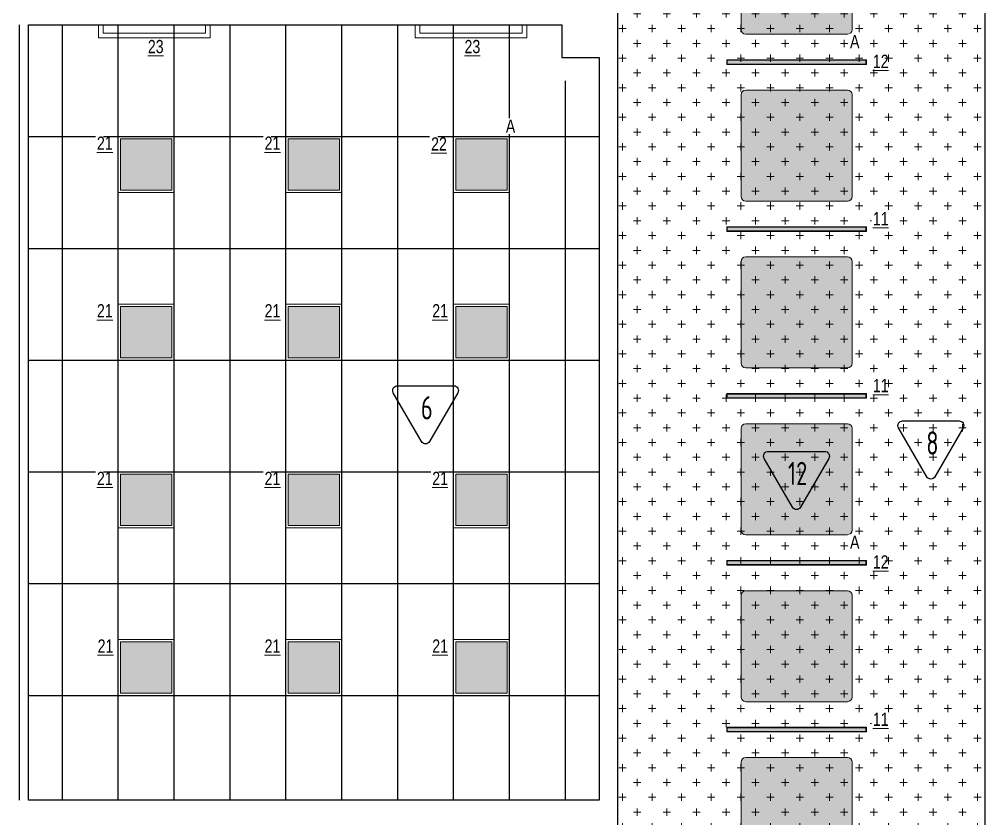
# Model space of a CAD drawing. Header units: millimetres. Extents: x -510890 to 418982, y -118257 to 141350.
# Drawn here: x -205204 to -194839, y 64616 to 73201 of the extents above; entities that cross this region are included whole.
import ezdxf

# ---------------------------------------------------------------- set-up
doc = ezdxf.new("R2010")
doc.units = ezdxf.units.MM
for name, color, linetype, lineweight in [('_ЭОМ_ОБЩ_Освещение_текст тип светильника', 172, 'Continuous', 50), ('_ЭОМ_светильник А', 1, 'Continuous', 35), ('_ЭОМ_светильник Р', 4, 'Continuous', 35), ('АР_Потолки_Штриховка', 252, 'Continuous', 0)]:
    doc.layers.add(name, color=color, linetype=linetype, lineweight=lineweight)
doc.layers.add('X-ref Light', color=250, linetype='Continuous')
for name, color, linetype, lineweight, true_color in [('АР_Потолок_RAL 095 85 40', 7, 'Continuous', 5, 0xddc87a), ('АР_Потолок_RAL 100 70 20', 7, 'Continuous', 5, 0xb3ac85), ('АР_Потолок_Покраска', 7, 'Continuous', 5, 0x007399), ('АР_Потолок_Текстура дерево', 7, 'Continuous', 5, 0xe7bf8e)]:
    doc.layers.add(name, color=color, linetype=linetype, lineweight=lineweight, true_color=true_color)
doc.layers.get('X-ref Light').off()
doc.styles.add('ISOCPEUR', font='isocpeur.ttf', dxfattribs={"height": 799.9999999999999})
doc.styles.add('ГОСТ', font='cad.shx', dxfattribs={"width": 0.8})

# ---------------------------------------------------------------- blocks, each defined once
blk = doc.blocks.new('RVE-SLIM-PRIME-595')
at = {"color": 0, "linetype": 'ByBlock', "lineweight": -2, "ltscale": 40}
for points in [[(300, -300), (-300, -300), (-300, 300), (300, 300)], [(275, -275), (-275, -275), (-275, 275), (275, 275)]]:
    blk.add_lwpolyline(points, close=True, dxfattribs=at)
blk = doc.blocks.new('Кососвет')
at = {"color": 0, "linetype": 'ByBlock', "lineweight": -2, "ltscale": 40}
for points in [[(-600, 26.38208023784682), (600, 26.38208023784682), (600, -111.2262301087801)], [(-600, 26.38208023784682), (-600, -111.2262301087801)], [(-550, -23.61791976216773), (550, -23.61791976216773)], [(-550, -111.2262301087801), (-550, -23.61791976216773)], [(600, -111.2262301087801), (550, -111.2262301087801), (550, -23.61791976216773)], [(-600, -111.2262301087801), (-550, -111.2262301087801)]]:
    blk.add_lwpolyline(points, dxfattribs=at)
blk = doc.blocks.new('RVE-PLS5070-1500-P')
at = {"color": 0, "linetype": 'ByBlock', "lineweight": -2, "ltscale": 40}
for points in [[(750, -25), (-750, -25), (-750, 25), (750, 25)], [(745, -20), (-745, -20), (-745, 20), (745, 20)]]:
    blk.add_lwpolyline(points, close=True, dxfattribs=at)
blk = doc.blocks.new('A$C35e846bc')
at = {"layer": 'АР_Потолки_Штриховка', "color": 18, "lineweight": 18, "ltscale": 100, "true_color": 0x000000}
for points in [[(11098.98084461025, 15976.9996983746), (12190.98084461025, 15976.9996983746, -0.414213562373095), (12240.98084461025, 15926.9996983746), (12240.98084461025, 14834.9996983746, -0.414213562373095), (12190.98084461025, 14784.9996983746), (11098.98084461025, 14784.9996983746, -0.414213562373095), (11048.98084461025, 14834.9996983746), (11048.98084461025, 15926.9996983746, -0.414213562373095)], [(11098.98084461025, 14184.9996983746), (12190.98084461025, 14184.9996983746, -0.414213562373095), (12240.98084461025, 14134.9996983746), (12240.98084461025, 13042.9996983746, -0.414213562373095), (12190.98084461025, 12992.9996983746), (11098.98084461025, 12992.9996983746, -0.414213562373095), (11048.98084461025, 13042.9996983746), (11048.98084461025, 14134.9996983746, -0.414213562373095)], [(11098.98084461025, 12392.9996983746), (12190.98084461025, 12392.9996983746, -0.414213562373095), (12240.98084461025, 12342.9996983746), (12240.98084461025, 11250.9996983746, -0.414213562373095), (12190.98084461025, 11200.9996983746), (11098.98084461025, 11200.9996983746, -0.414213562373095), (11048.98084461025, 11250.9996983746), (11048.98084461025, 12342.9996983746, -0.414213562373095)], [(11098.98084461025, 10600.9996983746), (12190.98084461025, 10600.9996983746, -0.414213562373095), (12240.98084461025, 10550.9996983746), (12240.98084461025, 9458.999698374595, -0.414213562373095), (12190.98084461025, 9408.999698374595), (11098.98084461025, 9408.999698374595, -0.414213562373095), (11048.98084461025, 9458.999698374595), (11048.98084461025, 10550.9996983746, -0.414213562373095)], [(11098.98084461025, 8808.999698374595), (12190.98084461025, 8808.999698374595, -0.414213562373095), (12240.98084461025, 8758.999698374595), (12240.98084461025, 7666.999698374595, -0.414213562373095), (12190.98084461025, 7616.999698374595), (11098.98084461025, 7616.999698374595, -0.414213562373095), (11048.98084461025, 7666.999698374595), (11048.98084461025, 8758.999698374595, -0.414213562373095)], [(11098.98084461025, 7016.999698374595), (12190.98084461025, 7016.999698374595, -0.414213562373095), (12240.98084461025, 6966.999698374595), (12240.98084461025, 5874.999698374595, -0.414213562373095), (12190.98084461025, 5824.999698374595), (11098.98084461025, 5824.999698374595, -0.414213562373095), (11048.98084461025, 5874.999698374595), (11048.98084461025, 6966.999698374595, -0.414213562373095)]]:
    blk.add_lwpolyline(points, format="xyb", close=True, dxfattribs=at)
for points in [[(12394.9808529549, 14509.99970218929), (10894.9808529549, 14509.99970218929), (10894.9808529549, 14459.99970218929), (12394.9808529549, 14459.99970218929)], [(12389.9808529549, 14504.99970218929), (10899.9808529549, 14504.99970218929), (10899.9808529549, 14464.99970218929), (12389.9808529549, 14464.99970218929)], [(4962.49505237618, 13085.00075469131), (4362.49505237618, 13085.00075469131), (4362.49505237618, 13685.00075469131), (4962.49505237618, 13685.00075469131)], [(6762.49505237618, 13085.00075469131), (6162.49505237618, 13085.00075469131), (6162.49505237618, 13685.00075469131), (6762.49505237618, 13685.00075469131)], [(8562.49505237618, 13085.00075469137), (7962.49505237618, 13085.00075469137), (7962.49505237618, 13685.00075469137), (8562.49505237618, 13685.00075469137)], [(4937.49505237618, 13110.00075469131), (4387.49505237618, 13110.00075469131), (4387.49505237618, 13660.00075469131), (4937.49505237618, 13660.00075469131)], [(6737.49505237618, 13110.00075469131), (6187.49505237618, 13110.00075469131), (6187.49505237618, 13660.00075469131), (6737.49505237618, 13660.00075469131)], [(8537.49505237618, 13110.00075469137), (7987.49505237618, 13110.00075469137), (7987.49505237618, 13660.00075469137), (8537.49505237618, 13660.00075469137)], [(12394.9808529549, 12717.99970218929), (10894.9808529549, 12717.99970218929), (10894.9808529549, 12667.99970218929), (12394.9808529549, 12667.99970218929)], [(12389.9808529549, 12712.99970218929), (10899.9808529549, 12712.99970218929), (10899.9808529549, 12672.99970218929), (12389.9808529549, 12672.99970218929)], [(4962.497526189545, 11284.99993008835), (4362.497526189545, 11284.99993008835), (4362.497526189545, 11884.99993008835), (4962.497526189545, 11884.99993008835)], [(4937.497526189545, 11309.99993008835), (4387.497526189545, 11309.99993008835), (4387.497526189545, 11859.99993008835), (4937.497526189545, 11859.99993008835)], [(6762.497526189545, 11284.99993008841), (6162.497526189545, 11284.99993008841), (6162.497526189545, 11884.99993008841), (6762.497526189545, 11884.99993008841)], [(6737.497526189545, 11309.99993008841), (6187.497526189545, 11309.99993008841), (6187.497526189545, 11859.99993008841), (6737.497526189545, 11859.99993008841)], [(8562.497526189545, 11284.99993008847), (7962.497526189545, 11284.99993008847), (7962.497526189545, 11884.99993008847), (8562.497526189545, 11884.99993008847)], [(8537.497526189545, 11309.99993008847), (7987.497526189545, 11309.99993008847), (7987.497526189545, 11859.99993008847), (8537.497526189545, 11859.99993008847)], [(12394.9808529549, 10925.99970218929), (10894.9808529549, 10925.99970218929), (10894.9808529549, 10875.99970218929), (12394.9808529549, 10875.99970218929)], [(12389.9808529549, 10920.99970218929), (10899.9808529549, 10920.99970218929), (10899.9808529549, 10880.99970218929), (12389.9808529549, 10880.99970218929)], [(4962.500000000582, 9485.000754694687), (4362.500000000582, 9485.000754694687), (4362.500000000582, 10085.00075469469), (4962.500000000582, 10085.00075469469)], [(4937.500000000582, 9510.000754694687), (4387.500000000582, 9510.000754694687), (4387.500000000582, 10060.00075469469), (4937.500000000582, 10060.00075469469)], [(6762.500000000582, 9485.000754694745), (6162.500000000582, 9485.000754694745), (6162.500000000582, 10085.00075469475), (6762.500000000582, 10085.00075469475)], [(6737.500000000582, 9510.000754694745), (6187.500000000582, 9510.000754694745), (6187.500000000582, 10060.00075469475), (6737.500000000582, 10060.00075469475)], [(8562.500000000582, 9485.000754694804), (7962.500000000582, 9485.000754694804), (7962.500000000582, 10085.0007546948), (8562.500000000582, 10085.0007546948)], [(8537.500000000582, 9510.000754694804), (7987.500000000582, 9510.000754694804), (7987.500000000582, 10060.0007546948), (8537.500000000582, 10060.0007546948)], [(12394.9808529549, 9133.999702189292), (10894.9808529549, 9133.999702189292), (10894.9808529549, 9083.999702189292), (12394.9808529549, 9083.999702189292)], [(12389.9808529549, 9128.999702189292), (10899.9808529549, 9128.999702189292), (10899.9808529549, 9088.999702189292), (12389.9808529549, 9088.999702189292)], [(4962.502473814064, 7684.999930091784), (4362.502473814064, 7684.999930091784), (4362.502473814064, 8284.999930091784), (4962.502473814064, 8284.999930091784)], [(4937.502473814064, 7709.999930091784), (4387.502473814064, 7709.999930091784), (4387.502473814064, 8259.999930091784), (4937.502473814064, 8259.999930091784)], [(6762.502473814064, 7684.999930091784), (6162.502473814064, 7684.999930091784), (6162.502473814064, 8284.999930091784), (6762.502473814064, 8284.999930091784)], [(6737.502473814064, 7709.999930091784), (6187.502473814064, 7709.999930091784), (6187.502473814064, 8259.999930091784), (6737.502473814064, 8259.999930091784)], [(8562.502473814064, 7684.999930091843), (7962.502473814064, 7684.999930091843), (7962.502473814064, 8284.999930091843), (8562.502473814064, 8284.999930091843)], [(8537.502473814064, 7709.999930091843), (7987.502473814064, 7709.999930091843), (7987.502473814064, 8259.999930091843), (8537.502473814064, 8259.999930091843)], [(12394.9808529549, 7341.999702189292), (10894.9808529549, 7341.999702189292), (10894.9808529549, 7291.999702189292), (12394.9808529549, 7291.999702189292)], [(12389.9808529549, 7336.999702189292), (10899.9808529549, 7336.999702189292), (10899.9808529549, 7296.999702189292), (12389.9808529549, 7296.999702189292)]]:
    blk.add_lwpolyline(points, close=True, dxfattribs=at)
at = {"layer": '_ЭОМ_светильник А', "color": 18, "lineweight": 18, "ltscale": 100, "true_color": 0x000000, "rotation": 180}
for p in [(11644.9808529549, 14484.99970218929), (11644.9808529549, 9108.999702189292)]:
    blk.add_blockref('RVE-PLS5070-1500-P', p, dxfattribs=at)
at = {"layer": '_ЭОМ_светильник А', "color": 18, "lineweight": 18, "ltscale": 100, "true_color": 0x000000}
blk.add_blockref('RVE-SLIM-PRIME-595', (8262.49505237618, 13385.00075469137), dxfattribs=at)
at = {"layer": '_ЭОМ_светильник Р', "color": 18, "lineweight": 18, "ltscale": 100, "true_color": 0x000000, "rotation": 180}
for name, p in [('Кососвет', (4749.901359312527, 14773.77237715088)), ('Кососвет', (8149.901359312527, 14773.77237715088)), ('RVE-PLS5070-1500-P', (11644.9808529549, 12692.99970218929)), ('RVE-PLS5070-1500-P', (11644.9808529549, 10900.99970218929)), ('RVE-PLS5070-1500-P', (11644.9808529549, 7316.999702189292))]:
    blk.add_blockref(name, p, dxfattribs=at)
at = {"layer": '_ЭОМ_светильник Р', "color": 18, "lineweight": 18, "ltscale": 100, "true_color": 0x000000}
for p in [(4662.49505237618, 13385.00075469131), (6462.49505237618, 13385.00075469131), (4662.497526189545, 11584.99993008835), (6462.497526189545, 11584.99993008841), (8262.497526189545, 11584.99993008847), (4662.500000000582, 9785.000754694804), (6462.500000000582, 9785.000754694804), (8262.500000000582, 9785.000754694804), (4662.502473814064, 7984.999930091843), (6462.502473814064, 7984.999930091843), (8262.502473814064, 7984.999930091843)]:
    blk.add_blockref('RVE-SLIM-PRIME-595', p, dxfattribs=at)
at = {"layer": '_ЭОМ_ОБЩ_Освещение_текст тип светильника', "color": 18, "lineweight": 18, "ltscale": 40, "true_color": 0x000000, "char_height": 142.1875, "width": 55.871829552576, "attachment_point": 1, "style": 'ГОСТ', "bg_fill": 3, "box_fill_scale": 1.1, "bg_fill_color": 256, "bg_fill_transparency": 0}
for s, insert in [('{\\L12}', (12463.98277784215, 14564.48960217444)), ('{\\L21}', (4133.467152687546, 13685.86642549897)), ('{\\L21}', (5933.467152687546, 13685.86642549897)), ('{\\L22}', (7721.305239579815, 13677.42208948132)), ('{\\L11}', (12463.98277784215, 12874.65256780799)), ('{\\L21}', (4133.467152687546, 11885.86642549897)), ('{\\L21}', (5933.467152687546, 11885.86642549897)), ('{\\L21}', (7733.467152687663, 11885.86642549897)), ('{\\L11}', (12463.98277784215, 11082.65256780799)), ('{\\L21}', (4133.467152687546, 10085.86642549897)), ('{\\L21}', (5933.467152687546, 10085.86642549897)), ('{\\L21}', (7733.467152687546, 10085.86642549897)), ('{\\L12}', (12463.98277784215, 9188.489602174435)), ('{\\L21}', (4140.74363071582, 8285.86642549897)), ('{\\L21}', (5933.467152687546, 8285.86642549897)), ('{\\L21}', (7733.467152687546, 8285.86642549897)), ('{\\L11}', (12463.98277784215, 7498.652567807992))]:
    blk.add_mtext(s, dxfattribs=dict(at, insert=insert))
for insert in [(4680.03978244419, 14723.47388678981), (8080.039782444306, 14723.47388678981)]:
    blk.add_mtext('{\\L23}', dxfattribs=dict(at, insert=insert))
at = {"layer": '_ЭОМ_светильник А', "color": 18, "lineweight": 18, "ltscale": 100, "true_color": 0x000000, "char_height": 142.1875, "width": 86.04374658316377, "attachment_point": 1, "style": 'ГОСТ', "bg_fill": 3, "box_fill_scale": 1.1, "bg_fill_color": 256, "bg_fill_transparency": 0}
for insert in [(12219.13406127004, 14776.98183538642), (8523.503948036581, 13868.42290627729), (12219.13406127004, 9400.981835386425)]:
    blk.add_mtext('А', dxfattribs=dict(at, insert=insert))

msp = doc.modelspace()

# ---------------------------------------------------------------- hatches: boundary and pattern name
at = {"layer": 'АР_Потолки_Штриховка', "ltscale": 100, "true_color": 0xf8f6b0}
h = msp.add_hatch(color=51, dxfattribs=at)
h.dxf.hatch_style = 1
h.paths.add_polyline_path([(-196113.8534946679, 72760.68355328213), (-197603.8534946679, 72760.68355328213), (-197603.8534946679, 72720.68355328213), (-196113.8534946679, 72720.68355328213)])
h = msp.add_hatch(color=51, dxfattribs=at)
h.dxf.hatch_style = 1
h.paths.add_polyline_path([(-204116.3392952466, 71365.6846057841), (-203566.3392952466, 71365.6846057841), (-203566.3392952466, 71915.6846057841), (-204116.3392952466, 71915.6846057841)])
h = msp.add_hatch(color=51, dxfattribs=at)
h.dxf.hatch_style = 1
h.paths.add_polyline_path([(-202316.3392952466, 71365.68460578416), (-201766.3392952466, 71365.68460578416), (-201766.3392952466, 71915.68460578416), (-202316.3392952466, 71915.68460578416)])
h = msp.add_hatch(color=51, dxfattribs=at)
h.dxf.hatch_style = 1
h.paths.add_polyline_path([(-200516.3392952466, 71365.6846057842), (-199966.3392952466, 71365.6846057842), (-199966.3392952466, 71915.6846057842), (-200516.3392952466, 71915.6846057842)])
h = msp.add_hatch(color=51, dxfattribs=at)
h.dxf.hatch_style = 1
h.paths.add_polyline_path([(-196113.8534946679, 70968.68355328213), (-197603.8534946679, 70968.68355328213), (-197603.8534946679, 70928.68355328213), (-196113.8534946679, 70928.68355328213)])
h = msp.add_hatch(color=51, dxfattribs=at)
h.dxf.hatch_style = 1
h.paths.add_polyline_path([(-204116.3368214333, 69565.68378118117), (-203566.3368214333, 69565.68378118117), (-203566.3368214333, 70115.68378118117), (-204116.3368214333, 70115.68378118117)])
h = msp.add_hatch(color=51, dxfattribs=at)
h.dxf.hatch_style = 1
h.paths.add_polyline_path([(-202316.3368214333, 69565.68378118123), (-201766.3368214333, 69565.68378118123), (-201766.3368214333, 70115.68378118123), (-202316.3368214333, 70115.68378118123)])
h = msp.add_hatch(color=51, dxfattribs=at)
h.dxf.hatch_style = 1
h.paths.add_polyline_path([(-200516.3368214333, 69565.68378118127), (-199966.3368214333, 69565.68378118127), (-199966.3368214333, 70115.68378118127), (-200516.3368214333, 70115.68378118127)])
h = msp.add_hatch(color=51, dxfattribs=at)
h.dxf.hatch_style = 1
h.paths.add_polyline_path([(-196113.8534946679, 69176.68355328213), (-197603.8534946679, 69176.68355328213), (-197603.8534946679, 69136.68355328213), (-196113.8534946679, 69136.68355328213)])
h = msp.add_hatch(color=51, dxfattribs=at)
h.dxf.hatch_style = 1
h.paths.add_polyline_path([(-204116.3343476222, 67765.68460578751), (-203566.3343476222, 67765.68460578751), (-203566.3343476222, 68315.68460578751), (-204116.3343476222, 68315.68460578751)])
h = msp.add_hatch(color=51, dxfattribs=at)
h.dxf.hatch_style = 1
h.paths.add_polyline_path([(-202316.3343476222, 67765.68460578757), (-201766.3343476222, 67765.68460578757), (-201766.3343476222, 68315.68460578757), (-202316.3343476222, 68315.68460578757)])
h = msp.add_hatch(color=51, dxfattribs=at)
h.dxf.hatch_style = 1
h.paths.add_polyline_path([(-200516.3343476222, 67765.68460578761), (-199966.3343476222, 67765.68460578761), (-199966.3343476222, 68315.68460578761), (-200516.3343476222, 68315.68460578761)])
h = msp.add_hatch(color=51, dxfattribs=at)
h.dxf.hatch_style = 1
h.paths.add_polyline_path([(-196113.8534946679, 67384.68355328213), (-197603.8534946679, 67384.68355328213), (-197603.8534946679, 67344.68355328213), (-196113.8534946679, 67344.68355328213)])
h = msp.add_hatch(color=51, dxfattribs=at)
h.dxf.hatch_style = 1
h.paths.add_polyline_path([(-204116.3318738088, 65965.68378118458), (-203566.3318738088, 65965.68378118458), (-203566.3318738088, 66515.68378118458), (-204116.3318738088, 66515.68378118458)])
h = msp.add_hatch(color=51, dxfattribs=at)
h.dxf.hatch_style = 1
h.paths.add_polyline_path([(-202316.3318738088, 65965.68378118463), (-201766.3318738088, 65965.68378118463), (-201766.3318738088, 66515.68378118463), (-202316.3318738088, 66515.68378118463)])
h = msp.add_hatch(color=51, dxfattribs=at)
h.dxf.hatch_style = 1
h.paths.add_polyline_path([(-200516.3318738088, 65965.68378118468), (-199966.3318738088, 65965.68378118468), (-199966.3318738088, 66515.68378118468), (-200516.3318738088, 66515.68378118468)])
h = msp.add_hatch(color=51, dxfattribs=at)
h.dxf.hatch_style = 1
h.paths.add_polyline_path([(-196113.8534946679, 65592.68355328213), (-197603.8534946679, 65592.68355328213), (-197603.8534946679, 65552.68355328213), (-196113.8534946679, 65552.68355328213)])
at = {"layer": 'АР_Потолок_RAL 095 85 40', "transparency": 33554687}
h = msp.add_hatch(color=256, dxfattribs=at)
h.dxf.hatch_style = 1
h.paths.add_polyline_path([(-196312.8535030125, 71248.68354946743, 0.4142135623730951), (-196262.8535030125, 71298.68354946743), (-196262.8535030125, 72390.68354946743, 0.4142135623730951), (-196312.8535030125, 72440.68354946743), (-197404.8535030125, 72440.68354946743, 0.4142135623730951), (-197454.8535030125, 72390.68354946743), (-197454.8535030125, 71298.68354946743, 0.4142135623730951), (-197404.8535030125, 71248.68354946743)])
h = msp.add_hatch(color=256, dxfattribs=at)
h.dxf.hatch_style = 1
h.paths.add_polyline_path([(-196312.8535030125, 65872.68354946743, 0.4142135623730951), (-196262.8535030125, 65922.68354946743), (-196262.8535030125, 67014.68354946743, 0.4142135623730951), (-196312.8535030125, 67064.68354946743), (-197404.8535030125, 67064.68354946743, 0.4142135623730951), (-197454.8535030125, 67014.68354946743), (-197454.8535030125, 65922.68354946743, 0.4142135623730951), (-197404.8535030125, 65872.68354946743)])
at = {"layer": 'АР_Потолок_RAL 100 70 20', "transparency": 33554687}
h = msp.add_hatch(color=256, dxfattribs=at)
h.dxf.hatch_style = 1
h.paths.add_polyline_path([(-196312.8535030125, 69456.68354946743, 0.4142135623730951), (-196262.8535030125, 69506.68354946743), (-196262.8535030125, 70598.68354946743, 0.4142135623730951), (-196312.8535030125, 70648.68354946743), (-197404.8535030125, 70648.68354946743, 0.4142135623730951), (-197454.8535030125, 70598.68354946743), (-197454.8535030125, 69506.68354946743, 0.4142135623730951), (-197404.8535030125, 69456.68354946743)])
h = msp.add_hatch(color=256, dxfattribs=at)
h.dxf.hatch_style = 1
h.paths.add_polyline_path([(-196312.8535030125, 64080.68354946743, 0.4142135623730951), (-196262.8535030125, 64130.68354946743), (-196262.8535030125, 65222.68354946743, 0.4142135623730951), (-196312.8535030125, 65272.68354946743), (-197404.8535030125, 65272.68354946743, 0.4142135623730951), (-197454.8535030125, 65222.68354946743), (-197454.8535030125, 64130.68354946743, 0.4142135623730951), (-197404.8535030125, 64080.68354946743)])
at = {"layer": 'АР_Потолок_Покраска'}
h = msp.add_hatch(dxfattribs=at)
h.set_pattern_fill('CROSS', color=256, scale=25)
h.set_pattern_definition([(0, (-430066.0040916805, 37064.41372869229), (158.75, 158.75), [79.375, -238.125]), (90, (-430026.3165916805, 37024.72622869229), (-158.75, 158.75), [79.375, -238.125])])
h.paths.add_polyline_path([(-198778.8535030112, 74865.68464058201), (-194938.8535030113, 74865.68464058201), (-194938.8535030115, 73908.16474463209), (-194838.8535030114, 73908.16474463209), (-194838.8535030113, 71908.16474463209), (-194838.8535030112, 61655.68245835247), (-198778.8535030115, 61655.68245835323)])
at = {"layer": 'АР_Потолок_Текстура дерево', "transparency": 33554687}
h = msp.add_hatch(color=256, dxfattribs=at)
h.dxf.hatch_style = 1
h.paths.add_polyline_path([(-196312.8535030125, 73040.68354946743, 0.4142135623730951), (-196262.8535030125, 73090.68354946743), (-196262.8535030125, 74182.68354946743, 0.4142135623730951), (-196312.8535030125, 74232.68354946743), (-197404.8535030125, 74232.68354946743, 0.4142135623730951), (-197454.8535030125, 74182.68354946743), (-197454.8535030125, 73090.68354946743, 0.4142135623730951), (-197404.8535030125, 73040.68354946743)])
h = msp.add_hatch(color=256, dxfattribs=at)
h.dxf.hatch_style = 1
h.paths.add_polyline_path([(-197404.8535030125, 68856.68354946743, 0.4142135623730951), (-197454.8535030125, 68806.68354946743), (-197454.8535030125, 67714.68354946743, 0.4142135623730951), (-197404.8535030125, 67664.68354946743), (-196312.8535030125, 67664.68354946743, 0.4142135623730951), (-196262.8535030125, 67714.68354946743), (-196262.8535030125, 68806.68354946743, 0.4142135623730951), (-196312.8535030125, 68856.68354946743)])

# ---------------------------------------------------------------- linework, layer by layer
for points in [[(-198778.8535030112, 74865.68464058201), (-194938.8535030113, 74865.68464058201), (-194938.8535030115, 73908.16474463209), (-194838.8535030114, 73908.16474463209), (-194838.8535030113, 71908.16474463209), (-194838.8535030112, 61655.68245835247), (-198778.8535030115, 61655.68245835323)], [(-205103.8535030105, 73140.68245835253), (-199378.8644633603, 73140.6725500634), (-199378.8644633543, 72790.6745399395), (-198978.8644633601, 72790.67237999232), (-198978.8535030114, 64815.68245835247), (-205103.8535030105, 64815.68245835247)]]:
    msp.add_lwpolyline(points, close=True)
for points in [[(-205203.8535030105, 73140.68245835253), (-205203.8535030115, 64815.68245835247)], [(-204741.3535030114, 64815.68245835247), (-204741.3535030114, 73140.68245835253)], [(-204141.3535030114, 64815.68245835247), (-204141.3535030114, 73140.68245835253)], [(-203541.3535030114, 64815.68245835247), (-203541.3535030114, 73140.68245835253)], [(-202941.3535030114, 64815.68245835247), (-202941.3535030114, 73140.68245835253)], [(-202341.3535030114, 64815.68245835247), (-202341.3535030114, 73140.68245835253)], [(-201741.3535030114, 64815.68245835247), (-201741.3535030114, 73140.68245835253)], [(-201141.3535030114, 64815.68245835247), (-201141.3535030114, 73140.68245835253)], [(-200541.3535030114, 64815.68245835247), (-200541.3535030114, 73140.68245835253)], [(-199941.3535030114, 64815.68245835247), (-199941.3535030114, 73140.68245835253)], [(-199341.3538408597, 64815.68245835247), (-199341.356740868, 72541.06471313591)], [(-205103.8617490513, 71940.6824583468), (-198978.8617490638, 71940.6908761801)], [(-205103.8600998431, 70740.68245834793), (-198978.8600998557, 70740.69087618124)], [(-205103.858450635, 69540.68245834907), (-198978.8584506475, 69540.69087618237)], [(-205103.8568014268, 68340.6824583502), (-198978.8568014393, 68340.69087618351)], [(-205103.8551522186, 67140.68245835134), (-198978.8551522312, 67140.69087618464)], [(-205103.8535030105, 65940.68245835247), (-198978.853503023, 65940.69087618578)]]:
    msp.add_lwpolyline(points)
for points in [[(-201145.0576237531, 69265.56945468867), (-200538.8396830238, 69265.56945468843, -0.5773494962845065), (-200495.5384339069, 69190.5696919928), (-200798.6473184234, 68665.56970378463, -0.5773541042744643), (-200885.2501464349, 68665.56970378463), (-201188.3588083987, 69190.5693065213, -0.5773491286020777), (-201145.0576237531, 69265.56945468867, -1.710881644036777e-06)], [(-195719.77686755, 68887.73298364834), (-195113.5589268206, 68887.73298364811, -0.5773494962845065), (-195070.2576777037, 68812.73322095248), (-195373.3665622203, 68287.7332327443, -0.5773541042744643), (-195459.9693902318, 68287.7332327443), (-195763.0780521955, 68812.73283548097, -0.5773491286020777), (-195719.77686755, 68887.73298364834, -1.710881644036777e-06)], [(-197163.0795247792, 68560.63808101781), (-196556.8615844487, 68560.63808101781, -0.5773494962845065), (-196513.5603349446, 68485.6383183635), (-196816.669219756, 67960.63833016522, -0.5773541042744643), (-196903.2720477818, 67960.63833016522), (-197206.3807094334, 68485.63793284066, -0.5773491286020777), (-197163.0795247792, 68560.63808101781, -1.710881644036777e-06)]]:
    msp.add_lwpolyline(points, format="xyb")
at = {"layer": 'АР_Потолки_Штриховка', "color": 18, "ltscale": 100, "true_color": 0x000000}
for points in [[(-197404.8535030125, 74232.68354946743), (-196312.8535030125, 74232.68354946743, -0.414213562373095), (-196262.8535030125, 74182.68354946743), (-196262.8535030125, 73090.68354946743, -0.414213562373095), (-196312.8535030125, 73040.68354946743), (-197404.8535030125, 73040.68354946743, -0.414213562373095), (-197454.8535030125, 73090.68354946743), (-197454.8535030125, 74182.68354946743, -0.414213562373095)], [(-197404.8535030125, 72440.68354946743), (-196312.8535030125, 72440.68354946743, -0.414213562373095), (-196262.8535030125, 72390.68354946743), (-196262.8535030125, 71298.68354946743, -0.414213562373095), (-196312.8535030125, 71248.68354946743), (-197404.8535030125, 71248.68354946743, -0.414213562373095), (-197454.8535030125, 71298.68354946743), (-197454.8535030125, 72390.68354946743, -0.414213562373095)], [(-197404.8535030125, 70648.68354946743), (-196312.8535030125, 70648.68354946743, -0.414213562373095), (-196262.8535030125, 70598.68354946743), (-196262.8535030125, 69506.68354946743, -0.414213562373095), (-196312.8535030125, 69456.68354946743), (-197404.8535030125, 69456.68354946743, -0.414213562373095), (-197454.8535030125, 69506.68354946743), (-197454.8535030125, 70598.68354946743, -0.414213562373095)], [(-197404.8535030125, 68856.68354946743), (-196312.8535030125, 68856.68354946743, -0.414213562373095), (-196262.8535030125, 68806.68354946743), (-196262.8535030125, 67714.68354946743, -0.414213562373095), (-196312.8535030125, 67664.68354946743), (-197404.8535030125, 67664.68354946743, -0.414213562373095), (-197454.8535030125, 67714.68354946743), (-197454.8535030125, 68806.68354946743, -0.414213562373095)], [(-197404.8535030125, 67064.68354946743), (-196312.8535030125, 67064.68354946743, -0.414213562373095), (-196262.8535030125, 67014.68354946743), (-196262.8535030125, 65922.68354946743, -0.414213562373095), (-196312.8535030125, 65872.68354946743), (-197404.8535030125, 65872.68354946743, -0.414213562373095), (-197454.8535030125, 65922.68354946743), (-197454.8535030125, 67014.68354946743, -0.414213562373095)], [(-197404.8535030125, 65272.68354946743), (-196312.8535030125, 65272.68354946743, -0.414213562373095), (-196262.8535030125, 65222.68354946743), (-196262.8535030125, 64130.68354946743, -0.414213562373095), (-196312.8535030125, 64080.68354946743), (-197404.8535030125, 64080.68354946743, -0.414213562373095), (-197454.8535030125, 64130.68354946743), (-197454.8535030125, 65222.68354946743, -0.414213562373095)]]:
    msp.add_lwpolyline(points, format="xyb", close=True, dxfattribs=at)
for points in [[(-196108.8534946679, 72765.68355328213), (-197608.8534946679, 72765.68355328213), (-197608.8534946679, 72715.68355328213), (-196108.8534946679, 72715.68355328213)], [(-196113.8534946679, 72760.68355328213), (-197603.8534946679, 72760.68355328213), (-197603.8534946679, 72720.68355328213), (-196113.8534946679, 72720.68355328213)], [(-203541.3392952466, 71340.6846057841), (-204141.3392952466, 71340.6846057841), (-204141.3392952466, 71940.6846057841), (-203541.3392952466, 71940.6846057841)], [(-201741.3392952466, 71340.68460578416), (-202341.3392952466, 71340.68460578416), (-202341.3392952466, 71940.68460578416), (-201741.3392952466, 71940.68460578416)], [(-199941.3392952466, 71340.6846057842), (-200541.3392952466, 71340.6846057842), (-200541.3392952466, 71940.6846057842), (-199941.3392952466, 71940.6846057842)], [(-203566.3392952466, 71365.6846057841), (-204116.3392952466, 71365.6846057841), (-204116.3392952466, 71915.6846057841), (-203566.3392952466, 71915.6846057841)], [(-201766.3392952466, 71365.68460578416), (-202316.3392952466, 71365.68460578416), (-202316.3392952466, 71915.68460578416), (-201766.3392952466, 71915.68460578416)], [(-199966.3392952466, 71365.6846057842), (-200516.3392952466, 71365.6846057842), (-200516.3392952466, 71915.6846057842), (-199966.3392952466, 71915.6846057842)], [(-196108.8534946679, 70973.68355328213), (-197608.8534946679, 70973.68355328213), (-197608.8534946679, 70923.68355328213), (-196108.8534946679, 70923.68355328213)], [(-196113.8534946679, 70968.68355328213), (-197603.8534946679, 70968.68355328213), (-197603.8534946679, 70928.68355328213), (-196113.8534946679, 70928.68355328213)], [(-203541.3368214333, 69540.68378118117), (-204141.3368214333, 69540.68378118117), (-204141.3368214333, 70140.68378118117), (-203541.3368214333, 70140.68378118117)], [(-203566.3368214333, 69565.68378118117), (-204116.3368214333, 69565.68378118117), (-204116.3368214333, 70115.68378118117), (-203566.3368214333, 70115.68378118117)], [(-201741.3368214333, 69540.68378118123), (-202341.3368214333, 69540.68378118123), (-202341.3368214333, 70140.68378118123), (-201741.3368214333, 70140.68378118123)], [(-201766.3368214333, 69565.68378118123), (-202316.3368214333, 69565.68378118123), (-202316.3368214333, 70115.68378118123), (-201766.3368214333, 70115.68378118123)], [(-199941.3368214333, 69540.68378118127), (-200541.3368214333, 69540.68378118127), (-200541.3368214333, 70140.68378118127), (-199941.3368214333, 70140.68378118127)], [(-199966.3368214333, 69565.68378118127), (-200516.3368214333, 69565.68378118127), (-200516.3368214333, 70115.68378118127), (-199966.3368214333, 70115.68378118127)], [(-196108.8534946679, 69181.68355328213), (-197608.8534946679, 69181.68355328213), (-197608.8534946679, 69131.68355328213), (-196108.8534946679, 69131.68355328213)], [(-196113.8534946679, 69176.68355328213), (-197603.8534946679, 69176.68355328213), (-197603.8534946679, 69136.68355328213), (-196113.8534946679, 69136.68355328213)], [(-203541.3343476222, 67740.68460578751), (-204141.3343476222, 67740.68460578751), (-204141.3343476222, 68340.68460578751), (-203541.3343476222, 68340.68460578751)], [(-203566.3343476222, 67765.68460578751), (-204116.3343476222, 67765.68460578751), (-204116.3343476222, 68315.68460578751), (-203566.3343476222, 68315.68460578751)], [(-201741.3343476222, 67740.68460578757), (-202341.3343476222, 67740.68460578757), (-202341.3343476222, 68340.68460578757), (-201741.3343476222, 68340.68460578757)], [(-201766.3343476222, 67765.68460578757), (-202316.3343476222, 67765.68460578757), (-202316.3343476222, 68315.68460578757), (-201766.3343476222, 68315.68460578757)], [(-199941.3343476222, 67740.68460578761), (-200541.3343476222, 67740.68460578761), (-200541.3343476222, 68340.68460578761), (-199941.3343476222, 68340.68460578761)], [(-199966.3343476222, 67765.68460578761), (-200516.3343476222, 67765.68460578761), (-200516.3343476222, 68315.68460578761), (-199966.3343476222, 68315.68460578761)], [(-196108.8534946679, 67389.68355328213), (-197608.8534946679, 67389.68355328213), (-197608.8534946679, 67339.68355328213), (-196108.8534946679, 67339.68355328213)], [(-196113.8534946679, 67384.68355328213), (-197603.8534946679, 67384.68355328213), (-197603.8534946679, 67344.68355328213), (-196113.8534946679, 67344.68355328213)], [(-203541.3318738088, 65940.68378118458), (-204141.3318738088, 65940.68378118458), (-204141.3318738088, 66540.68378118458), (-203541.3318738088, 66540.68378118458)], [(-203566.3318738088, 65965.68378118458), (-204116.3318738088, 65965.68378118458), (-204116.3318738088, 66515.68378118458), (-203566.3318738088, 66515.68378118458)], [(-201741.3318738088, 65940.68378118463), (-202341.3318738088, 65940.68378118463), (-202341.3318738088, 66540.68378118463), (-201741.3318738088, 66540.68378118463)], [(-201766.3318738088, 65965.68378118463), (-202316.3318738088, 65965.68378118463), (-202316.3318738088, 66515.68378118463), (-201766.3318738088, 66515.68378118463)], [(-199941.3318738088, 65940.68378118468), (-200541.3318738088, 65940.68378118468), (-200541.3318738088, 66540.68378118468), (-199941.3318738088, 66540.68378118468)], [(-199966.3318738088, 65965.68378118468), (-200516.3318738088, 65965.68378118468), (-200516.3318738088, 66515.68378118468), (-199966.3318738088, 66515.68378118468)], [(-196108.8534946679, 65597.68355328213), (-197608.8534946679, 65597.68355328213), (-197608.8534946679, 65547.68355328213), (-196108.8534946679, 65547.68355328213)], [(-196113.8534946679, 65592.68355328213), (-197603.8534946679, 65592.68355328213), (-197603.8534946679, 65552.68355328213), (-196113.8534946679, 65552.68355328213)]]:
    msp.add_lwpolyline(points, close=True, dxfattribs=at)

# ---------------------------------------------------------------- texts
at = {"char_height": 250, "width": 294.3337657886732, "attachment_point": 1, "style": 'ISOCPEUR'}
for s, insert in [('{\\W0.7;6}', (-200891.3653856255, 69153.48741916951)), ('{\\W0.7;8}', (-195466.0846294223, 68775.65094812919)), ('{\\W0.7;12}', (-196951.0131137608, 68448.55604547627))]:
    msp.add_mtext(s, dxfattribs=dict(at, insert=insert))

# ---------------------------------------------------------------- next in the draw order: block references
at = {"layer": 'X-ref Light', "color": 18, "lineweight": 30, "true_color": 0x000000}
msp.add_blockref('A$C35e846bc', (-208503.8343476228, 58255.68385109279), dxfattribs=at)

doc.saveas('drawing.dxf')
